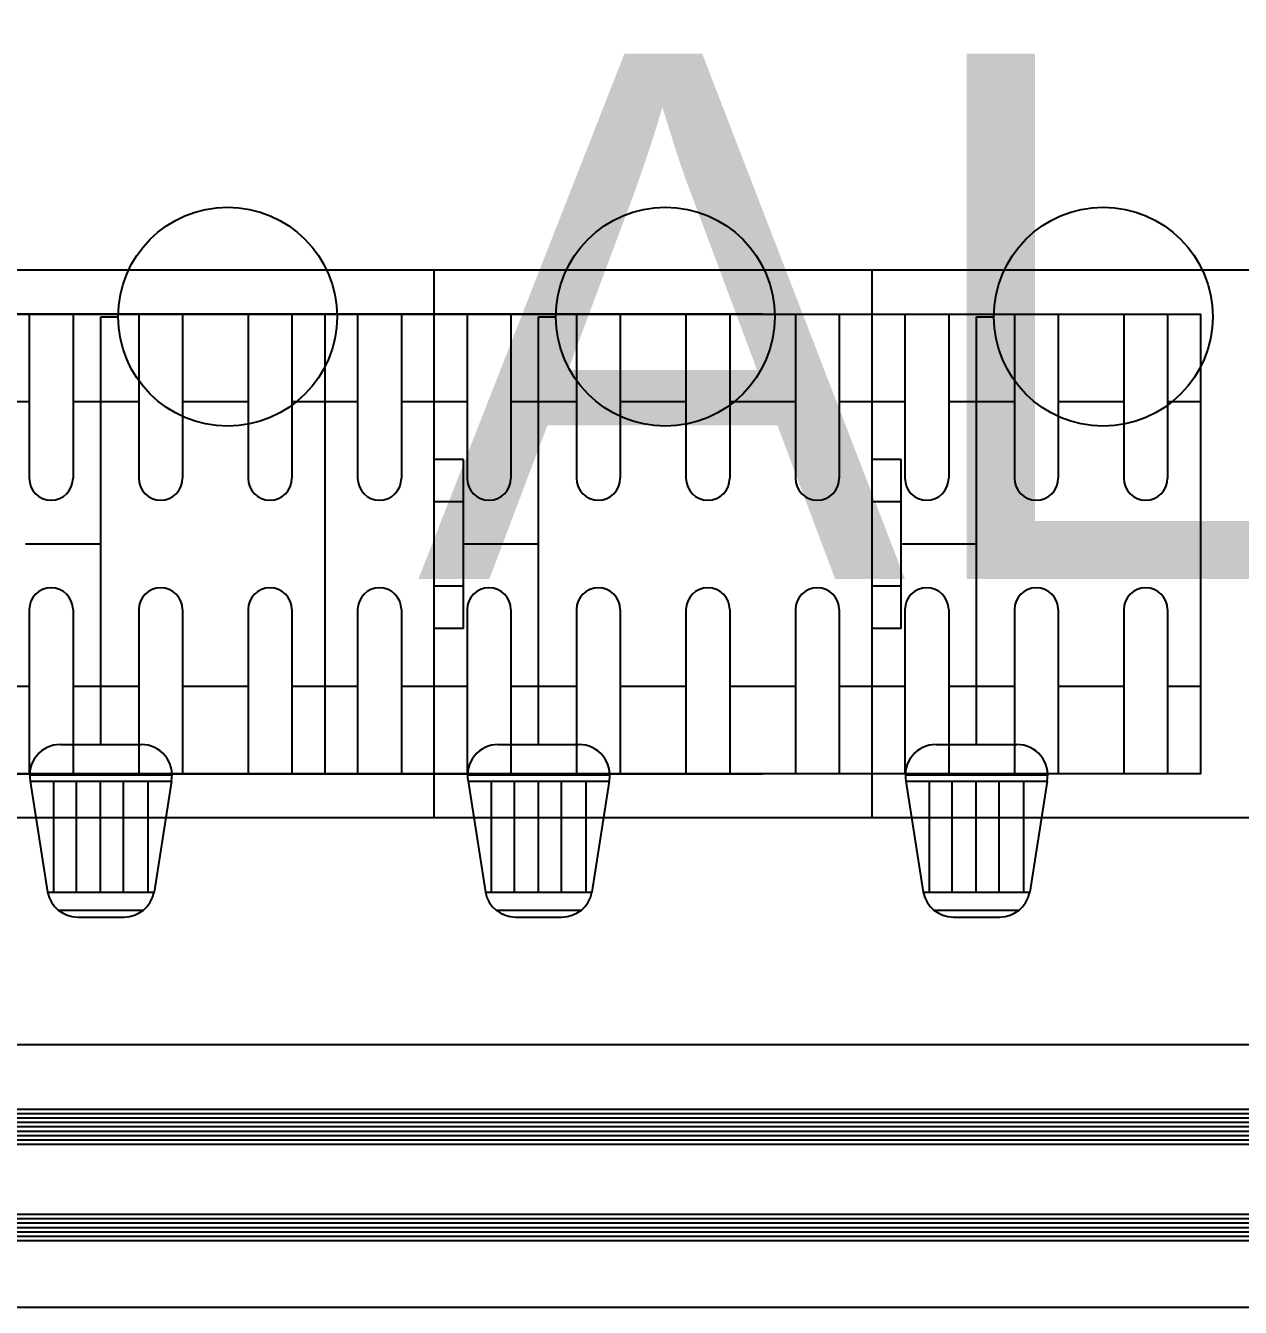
# Model space of a CAD drawing. Header units: inches. Extents: x 21 to 38546, y 13 to 15001.
# Drawn here: x 4927.55 to 4955.3, y 1346.08 to 1375.35 of the extents above; entities that cross this region are included whole.
import ezdxf

# ---------------------------------------------------------------- set-up
doc = ezdxf.new("R2010")
doc.units = ezdxf.units.IN
doc.header["$MEASUREMENT"] = 0
doc.layers.add('RAST-IST-RADYATÖR-DİNAMİK BLOK', color=83, linetype='Continuous')
for name, color, linetype, lineweight in [('Z_MİM_-KM-DOOR-IDEN', 8, 'Continuous', 25), ('Z_MİM_00', 8, 'Continuous', 25), ('Z_MİM_MYM_CAM', 8, 'Continuous', 25)]:
    doc.layers.add(name, color=color, linetype=linetype, lineweight=lineweight)
doc.styles.add('STYLE1', font='arial.ttf', dxfattribs={"height": 1})

# ---------------------------------------------------------------- blocks, each defined once
blk = doc.blocks.new('A$C26d8dfcf')
for p, q in [((47.383, 78.898), (135.058, 78.901)), ((47.383, 72.898), (135.058, 72.901))]:
    blk.add_line(p, q)
at = {"layer": 'Z_MİM_MYM_CAM'}
for p, q in [((59.579, 77.425), (137.534, 77.425)), ((59.579, 77.325), (137.534, 77.325)), ((59.579, 77.225), (137.534, 77.225)), ((59.579, 77.125), (137.534, 77.125)), ((59.579, 77.025), (137.534, 77.025)), ((59.579, 76.925), (137.534, 76.925)), ((59.579, 76.825), (137.534, 76.825)), ((59.579, 76.725), (137.534, 76.725)), ((59.579, 76.625), (137.534, 76.625)), ((59.579, 75.025), (137.534, 75.025)), ((59.579, 74.925), (137.534, 74.925)), ((59.579, 74.825), (137.534, 74.825)), ((59.579, 74.725), (137.534, 74.725)), ((59.579, 74.625), (137.534, 74.625)), ((59.579, 74.525), (137.534, 74.525)), ((59.579, 74.425), (137.534, 74.425)), ((59.579, 74.425), (137.534, 74.425))]:
    blk.add_line(p, q, dxfattribs=at)
blk = doc.blocks.new('-KM- AL-2 EĞİMLİ CEPHE')
blk.add_blockref('A$C26d8dfcf', (-521.36, -79.111, 0))
at = {"layer": 'Z_MİM_-KM-DOOR-IDEN', "color": 7, "insert": (-432.829, 22.416, -0.002), "char_height": 12, "width": 111.86601, "attachment_point": 1, "style": 'STYLE1'}
blk.add_mtext('ALK1 200/250', dxfattribs=at)
blk = doc.blocks.new('IS_RADYATOR-PLAN-170')
at = {"layer": 'RAST-IST-RADYATÖR-DİNAMİK BLOK', "color": 7}
for p, q in [((167.385, 11.439), (167.78, 11.439)), ((167.385, 1.67), (167.385, 11.439)), ((165.668, 6.25), (167.385, 6.25)), ((166.462, 1.67), (168.309, 1.67)), ((169.011, 0.968), (165.76, 0.968)), ((165.773, 0.833), (168.998, 0.833)), ((165.773, 0.833), (166.168, -1.704)), ((166.308, -1.704), (166.308, 0.833)), ((166.832, -1.704), (166.832, 0.833)), ((167.381, -1.704), (167.381, 0.833)), ((167.906, -1.704), (167.906, 0.833)), ((168.467, -1.704), (168.467, 0.833)), ((168.998, 0.833), (168.603, -1.704)), ((166.168, -1.704), (168.603, -1.704)), ((166.411, -2.11), (168.36, -2.11)), ((166.857, -2.27), (167.914, -2.27))]:
    blk.add_line(p, q, dxfattribs=at)
at = {"layer": 'RAST-IST-RADYATÖR-DİNAMİK BLOK', "color": 10}
blk.add_circle((170.28, 11.439), 2.5, dxfattribs=at)
at = {"layer": 'RAST-IST-RADYATÖR-DİNAMİK BLOK', "color": 7}
for centre, start, end in [((166.462, 0.968), 90, 191.1518), ((168.309, 0.968), 348.8482, 90), ((166.857, -1.568), 191.1518, 270), ((167.914, -1.568), 270, 348.8482)]:
    blk.add_arc(centre, 0.702, start, end, dxfattribs=at)
blk = doc.blocks.new('IS_RADYATOR-PLAN-180')
at = {"layer": 'RAST-IST-RADYATÖR-DİNAMİK BLOK', "color": 7}
for p, q in [((165.75, 11.5), (165.75, 7.75)), ((166.75, 11.5), (166.75, 7.75)), ((168.25, 11.5), (168.25, 7.75)), ((169.25, 11.5), (169.25, 7.75)), ((170.75, 11.5), (170.75, 7.75)), ((171.75, 11.5), (171.75, 7.75)), ((177.385, 11.439), (177.78, 11.439)), ((177.385, 1.67), (177.385, 11.439)), ((165, 9.5), (165.75, 9.5)), ((166.75, 9.5), (167.5, 9.5)), ((167.5, 9.5), (168.25, 9.5)), ((169.25, 9.5), (170, 9.5)), ((170, 9.5), (170.75, 9.5)), ((171.75, 9.5), (172.5, 9.5)), ((175.668, 6.25), (177.385, 6.25)), ((165.75, 4.75), (165.75, 1)), ((166.75, 4.75), (166.75, 1)), ((168.25, 4.75), (168.25, 1)), ((169.25, 4.75), (169.25, 1)), ((170.75, 4.75), (170.75, 1)), ((171.75, 4.75), (171.75, 1)), ((165, 3), (165.75, 3)), ((166.75, 3), (167.5, 3)), ((167.5, 3), (168.25, 3)), ((169.25, 3), (170, 3)), ((170, 3), (170.75, 3)), ((171.75, 3), (172.5, 3)), ((176.462, 1.67), (178.309, 1.67)), ((179.011, 0.968), (175.76, 0.968)), ((175.773, 0.833), (178.998, 0.833)), ((175.773, 0.833), (176.168, -1.704)), ((176.308, -1.704), (176.308, 0.833)), ((176.832, -1.704), (176.832, 0.833)), ((177.381, -1.704), (177.381, 0.833)), ((177.906, -1.704), (177.906, 0.833)), ((178.467, -1.704), (178.467, 0.833)), ((178.998, 0.833), (178.603, -1.704)), ((176.168, -1.704), (178.603, -1.704)), ((176.411, -2.11), (178.36, -2.11)), ((176.857, -2.27), (177.914, -2.27))]:
    blk.add_line(p, q, dxfattribs=at)
at = {"layer": 'RAST-IST-RADYATÖR-DİNAMİK BLOK'}
for p, q in [((175.668, 8.178), (175, 8.178)), ((175.668, 7.214), (175.668, 8.178)), ((175.668, 7.214), (175, 7.214)), ((175.668, 5.286), (175.668, 7.214)), ((175.668, 5.286), (175, 5.286)), ((175.668, 4.322), (175.668, 5.286)), ((175.668, 4.322), (175, 4.322))]:
    blk.add_line(p, q, dxfattribs=at)
for points in [[(-5, 0), (175, 0), (175, 12.5), (-5, 12.5)], [(-2.5, 11.5), (172.5, 11.5), (172.5, 1), (-2.5, 1)]]:
    blk.add_lwpolyline(points, dxfattribs=at)
at = {"layer": 'RAST-IST-RADYATÖR-DİNAMİK BLOK', "color": 10}
blk.add_circle((180.28, 11.439), 2.5, dxfattribs=at)
at = {"layer": 'RAST-IST-RADYATÖR-DİNAMİK BLOK', "color": 7}
for centre, radius, start, end in [((166.25, 7.75), 0.5, 180, 0), ((168.75, 7.75), 0.5, 180, 0), ((171.25, 7.75), 0.5, 180, 0), ((166.25, 4.75), 0.5, 0, 180), ((168.75, 4.75), 0.5, 0, 180), ((171.25, 4.75), 0.5, 0, 180), ((176.462, 0.968), 0.702, 90, 191.1518), ((178.309, 0.968), 0.702, 348.8482, 90), ((176.857, -1.568), 0.702, 191.1518, 270), ((177.914, -1.568), 0.702, 270, 348.8482)]:
    blk.add_arc(centre, radius, start, end, dxfattribs=at)
blk = doc.blocks.new('IS_RADYATOR-PLAN-190')
at = {"layer": 'RAST-IST-RADYATÖR-DİNAMİK BLOK', "color": 7}
for p, q in [((165.75, 11.5), (165.75, 7.75)), ((166.75, 11.5), (166.75, 7.75)), ((168.25, 11.5), (168.25, 7.75)), ((169.25, 11.5), (169.25, 7.75)), ((170.75, 11.5), (170.75, 7.75)), ((171.75, 11.5), (171.75, 7.75)), ((173.25, 11.5), (173.25, 7.75)), ((174.25, 11.5), (174.25, 7.75)), ((175.75, 11.5), (175.75, 7.75)), ((176.75, 11.5), (176.75, 7.75)), ((178.25, 11.5), (178.25, 7.75)), ((179.25, 11.5), (179.25, 7.75)), ((180.75, 11.5), (180.75, 7.75)), ((181.75, 11.5), (181.75, 7.75)), ((187.385, 11.439), (187.78, 11.439)), ((187.385, 1.67), (187.385, 11.439)), ((165, 9.5), (165.75, 9.5)), ((166.75, 9.5), (167.5, 9.5)), ((167.5, 9.5), (168.25, 9.5)), ((169.25, 9.5), (170, 9.5)), ((170, 9.5), (170.75, 9.5)), ((171.75, 9.5), (172.5, 9.5)), ((172.5, 9.5), (173.25, 9.5)), ((174.25, 9.5), (175, 9.5)), ((175, 9.5), (175.75, 9.5)), ((176.75, 9.5), (177.5, 9.5)), ((177.5, 9.5), (178.25, 9.5)), ((179.25, 9.5), (180, 9.5)), ((180, 9.5), (180.75, 9.5)), ((181.75, 9.5), (182.5, 9.5)), ((185.668, 6.25), (187.385, 6.25)), ((165.75, 4.75), (165.75, 1)), ((166.75, 4.75), (166.75, 1)), ((168.25, 4.75), (168.25, 1)), ((169.25, 4.75), (169.25, 1)), ((170.75, 4.75), (170.75, 1)), ((171.75, 4.75), (171.75, 1)), ((173.25, 4.75), (173.25, 1)), ((174.25, 4.75), (174.25, 1)), ((175.75, 4.75), (175.75, 1)), ((176.75, 4.75), (176.75, 1)), ((178.25, 4.75), (178.25, 1)), ((179.25, 4.75), (179.25, 1)), ((180.75, 4.75), (180.75, 1)), ((181.75, 4.75), (181.75, 1)), ((165, 3), (165.75, 3)), ((166.75, 3), (167.5, 3)), ((167.5, 3), (168.25, 3)), ((169.25, 3), (170, 3)), ((170, 3), (170.75, 3)), ((171.75, 3), (172.5, 3)), ((172.5, 3), (173.25, 3)), ((174.25, 3), (175, 3)), ((175, 3), (175.75, 3)), ((176.75, 3), (177.5, 3)), ((177.5, 3), (178.25, 3)), ((179.25, 3), (180, 3)), ((180, 3), (180.75, 3)), ((181.75, 3), (182.5, 3)), ((186.462, 1.67), (188.309, 1.67)), ((189.011, 0.968), (185.76, 0.968)), ((185.773, 0.833), (188.998, 0.833)), ((185.773, 0.833), (186.168, -1.704)), ((186.308, -1.704), (186.308, 0.833)), ((186.832, -1.704), (186.832, 0.833)), ((187.381, -1.704), (187.381, 0.833)), ((187.906, -1.704), (187.906, 0.833)), ((188.467, -1.704), (188.467, 0.833)), ((188.998, 0.833), (188.603, -1.704)), ((186.168, -1.704), (188.603, -1.704)), ((186.411, -2.11), (188.36, -2.11)), ((186.857, -2.27), (187.914, -2.27))]:
    blk.add_line(p, q, dxfattribs=at)
at = {"layer": 'RAST-IST-RADYATÖR-DİNAMİK BLOK'}
for p, q in [((185.668, 8.178), (185, 8.178)), ((185.668, 7.214), (185.668, 8.178)), ((185.668, 7.214), (185, 7.214)), ((185.668, 5.286), (185.668, 7.214)), ((185.668, 5.286), (185, 5.286)), ((185.668, 4.322), (185.668, 5.286)), ((185.668, 4.322), (185, 4.322))]:
    blk.add_line(p, q, dxfattribs=at)
for points in [[(-5, 0), (185, 0), (185, 12.5), (-5, 12.5)], [(182.5, 11.5), (-2.5, 11.5), (-2.5, 1), (182.5, 1)]]:
    blk.add_lwpolyline(points, dxfattribs=at)
at = {"layer": 'RAST-IST-RADYATÖR-DİNAMİK BLOK', "color": 10}
blk.add_circle((190.28, 11.439), 2.5, dxfattribs=at)
at = {"layer": 'RAST-IST-RADYATÖR-DİNAMİK BLOK', "color": 7}
for centre, radius, start, end in [((166.25, 7.75), 0.5, 180, 0), ((168.75, 7.75), 0.5, 180, 0), ((171.25, 7.75), 0.5, 180, 0), ((173.75, 7.75), 0.5, 180, 0), ((176.25, 7.75), 0.5, 180, 0), ((178.75, 7.75), 0.5, 180, 0), ((181.25, 7.75), 0.5, 180, 0), ((166.25, 4.75), 0.5, 0, 180), ((168.75, 4.75), 0.5, 0, 180), ((171.25, 4.75), 0.5, 0, 180), ((173.75, 4.75), 0.5, 0, 180), ((176.25, 4.75), 0.5, 0, 180), ((178.75, 4.75), 0.5, 0, 180), ((181.25, 4.75), 0.5, 0, 180), ((186.462, 0.968), 0.702, 90, 191.1518), ((188.309, 0.968), 0.702, 348.8482, 90), ((186.857, -1.568), 0.702, 191.1518, 270), ((187.914, -1.568), 0.702, 270, 348.8482)]:
    blk.add_arc(centre, radius, start, end, dxfattribs=at)
blk = doc.blocks.new('IS_RADYATOR-PLAN-200')
at = {"layer": 'RAST-IST-RADYATÖR-DİNAMİK BLOK', "color": 7}
for p, q in [((170.75, 11.5), (170.75, 7.75)), ((171.75, 11.5), (171.75, 7.75)), ((173.25, 11.5), (173.25, 7.75)), ((174.25, 11.5), (174.25, 7.75)), ((175.75, 11.5), (175.75, 7.75)), ((176.75, 11.5), (176.75, 7.75)), ((178.25, 11.5), (178.25, 7.75)), ((179.25, 11.5), (179.25, 7.75)), ((180.75, 11.5), (180.75, 7.75)), ((181.75, 11.5), (181.75, 7.75)), ((183.25, 11.5), (183.25, 7.75)), ((184.25, 11.5), (184.25, 7.75)), ((185.75, 11.5), (185.75, 7.75)), ((186.75, 11.5), (186.75, 7.75)), ((188.25, 11.5), (188.25, 7.75)), ((189.25, 11.5), (189.25, 7.75)), ((190.75, 11.5), (190.75, 7.75)), ((191.75, 11.5), (191.75, 7.75)), ((193.25, 11.5), (193.25, 7.75)), ((194.25, 11.5), (194.25, 7.75)), ((195.75, 11.5), (195.75, 7.75)), ((196.75, 11.5), (196.75, 7.75)), ((170, 9.5), (170.75, 9.5)), ((171.75, 9.5), (172.5, 9.5)), ((172.5, 9.5), (173.25, 9.5)), ((174.25, 9.5), (175, 9.5)), ((175, 9.5), (175.75, 9.5)), ((176.75, 9.5), (177.5, 9.5)), ((177.5, 9.5), (178.25, 9.5)), ((179.25, 9.5), (180, 9.5)), ((180, 9.5), (180.75, 9.5)), ((181.75, 9.5), (182.5, 9.5)), ((182.5, 9.5), (183.25, 9.5)), ((184.25, 9.5), (185, 9.5)), ((185, 9.5), (185.75, 9.5)), ((186.75, 9.5), (187.5, 9.5)), ((187.5, 9.5), (188.25, 9.5)), ((189.25, 9.5), (190, 9.5)), ((190, 9.5), (190.75, 9.5)), ((191.75, 9.5), (192.5, 9.5)), ((192.5, 9.5), (193.25, 9.5)), ((194.25, 9.5), (195, 9.5)), ((195, 9.5), (195.75, 9.5)), ((196.75, 9.5), (197.5, 9.5)), ((170.75, 4.75), (170.75, 1)), ((171.75, 4.75), (171.75, 1)), ((173.25, 4.75), (173.25, 1)), ((174.25, 4.75), (174.25, 1)), ((175.75, 4.75), (175.75, 1)), ((176.75, 4.75), (176.75, 1)), ((178.25, 4.75), (178.25, 1)), ((179.25, 4.75), (179.25, 1)), ((180.75, 4.75), (180.75, 1)), ((181.75, 4.75), (181.75, 1)), ((183.25, 4.75), (183.25, 1)), ((184.25, 4.75), (184.25, 1)), ((185.75, 4.75), (185.75, 1)), ((186.75, 4.75), (186.75, 1)), ((188.25, 4.75), (188.25, 1)), ((189.25, 4.75), (189.25, 1)), ((190.75, 4.75), (190.75, 1)), ((191.75, 4.75), (191.75, 1)), ((193.25, 4.75), (193.25, 1)), ((194.25, 4.75), (194.25, 1)), ((195.75, 4.75), (195.75, 1)), ((196.75, 4.75), (196.75, 1)), ((170, 3), (170.75, 3)), ((171.75, 3), (172.5, 3)), ((172.5, 3), (173.25, 3)), ((174.25, 3), (175, 3)), ((175, 3), (175.75, 3)), ((176.75, 3), (177.5, 3)), ((177.5, 3), (178.25, 3)), ((179.25, 3), (180, 3)), ((180, 3), (180.75, 3)), ((181.75, 3), (182.5, 3)), ((182.5, 3), (183.25, 3)), ((184.25, 3), (185, 3)), ((185, 3), (185.75, 3)), ((186.75, 3), (187.5, 3)), ((187.5, 3), (188.25, 3)), ((189.25, 3), (190, 3)), ((190, 3), (190.75, 3)), ((191.75, 3), (192.5, 3)), ((192.5, 3), (193.25, 3)), ((194.25, 3), (195, 3)), ((195, 3), (195.75, 3)), ((196.75, 3), (197.5, 3))]:
    blk.add_line(p, q, dxfattribs=at)
at = {"layer": 'RAST-IST-RADYATÖR-DİNAMİK BLOK'}
for points in [[(0, 0), (200, 0), (200, 12.5), (0, 12.5)], [(2.5, 11.5), (197.5, 11.5), (197.5, 1), (2.5, 1)]]:
    blk.add_lwpolyline(points, dxfattribs=at)
at = {"layer": 'RAST-IST-RADYATÖR-DİNAMİK BLOK', "color": 7}
for centre, start, end in [((171.25, 7.75), 180, 0), ((173.75, 7.75), 180, 0), ((176.25, 7.75), 180, 0), ((178.75, 7.75), 180, 0), ((181.25, 7.75), 180, 0), ((183.75, 7.75), 180, 0), ((186.25, 7.75), 180, 0), ((188.75, 7.75), 180, 0), ((191.25, 7.75), 180, 0), ((193.75, 7.75), 180, 0), ((196.25, 7.75), 180, 0), ((171.25, 4.75), 0, 180), ((173.75, 4.75), 0, 180), ((176.25, 4.75), 0, 180), ((178.75, 4.75), 0, 180), ((181.25, 4.75), 0, 180), ((183.75, 4.75), 0, 180), ((186.25, 4.75), 0, 180), ((188.75, 4.75), 0, 180), ((191.25, 4.75), 0, 180), ((193.75, 4.75), 0, 180), ((196.25, 4.75), 0, 180)]:
    blk.add_arc(centre, 0.5, start, end, dxfattribs=at)
blk = doc.blocks.new('IS_U4732')
for name, p in [('IS_RADYATOR-PLAN-170', (0, 0)), ('IS_RADYATOR-PLAN-180', (0, 0)), ('IS_RADYATOR-PLAN-190', (0, 0)), ('IS_RADYATOR-PLAN-200', (-5, 0))]:
    blk.add_blockref(name, p)

msp = doc.modelspace()

# ---------------------------------------------------------------- block references
at = {"layer": 'RAST-IST-RADYATÖR-DİNAMİK BLOK'}
msp.add_blockref('IS_U4732', (4761.884, 1357.266), dxfattribs=at)
at = {"layer": 'Z_MİM_00'}
msp.add_blockref('-KM- AL-2 EĞİMLİ CEPHE', (5369.318, 1352.296), dxfattribs=at)

doc.saveas('drawing.dxf')
